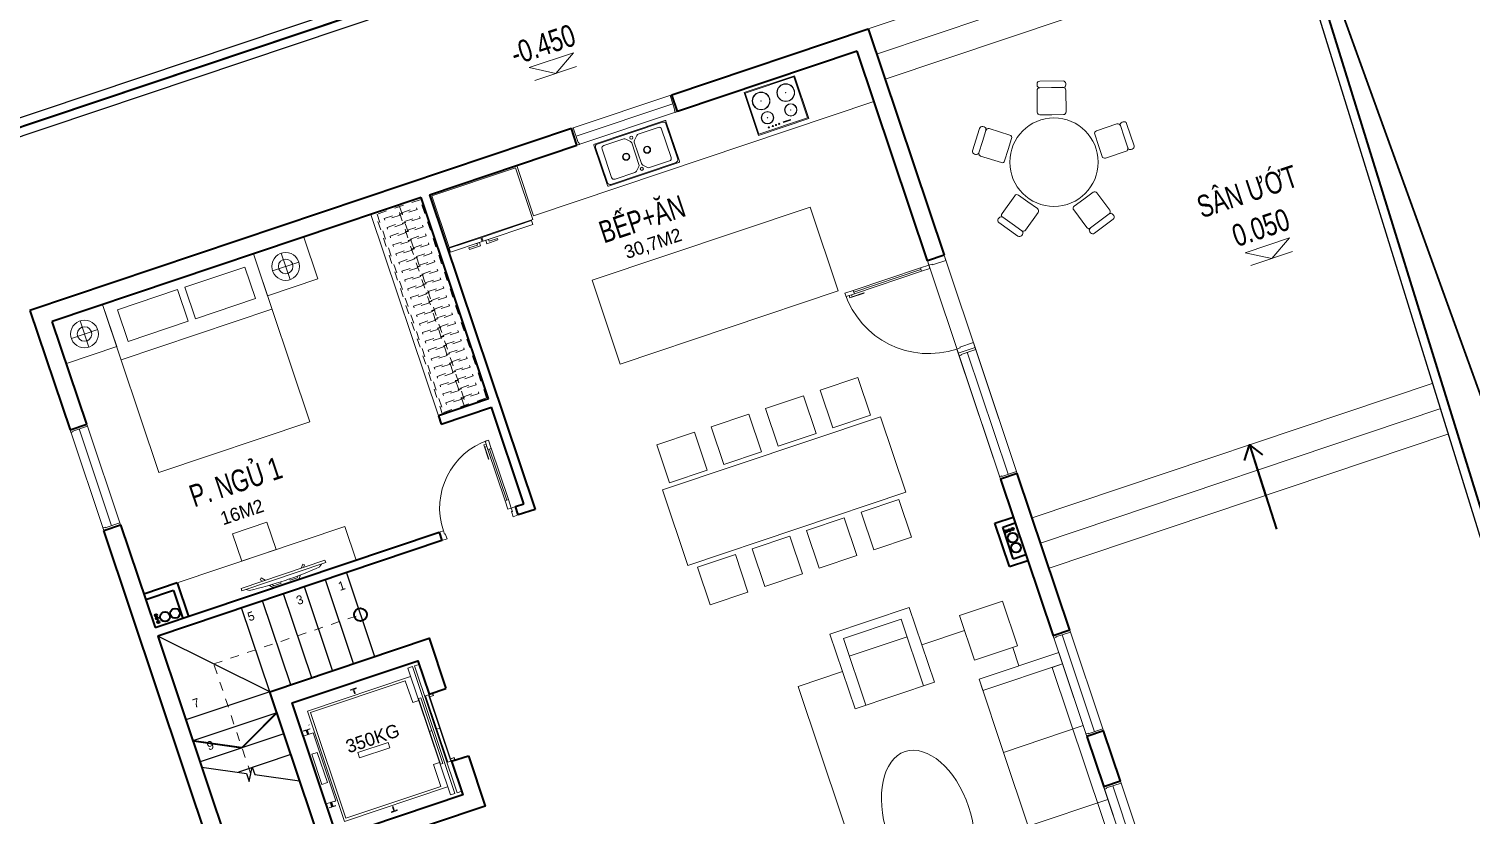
# Model space of a CAD drawing. Header units: metres. Extents: x 551291 to 569219, y 2064429 to 2066248.
# Drawn here: x 552877.7 to 552894.02, y 2065633.35 to 2065642.23 of the extents above; entities that cross this region are included whole.
import ezdxf

# ---------------------------------------------------------------- set-up
doc = ezdxf.new("R2010")
doc.units = ezdxf.units.M
for name, pattern in [('$AUDIT_BAD_LTYPE2', [0]), ('CENTER', [2, 1.25, -0.25, 0.25, -0.25]), ('HIDDEN2', [0.1875, 0.125, -0.0625]), ('X-5M-G-MB PHONGNGU$0$HIDDEN2', [0.1875, 0.125, -0.0625])]:
    doc.linetypes.add(name, pattern=pattern)
doc.layers.get('0').update_dxf_attribs({"linetype": 'CONTINUOUS'})
for name, color, linetype, lineweight in [('-CONCRETE', 1, 'CONTINUOUS', 35), ('-DOOR', 137, 'CONTINUOUS', 9), ('-FURNITURE', 46, 'CONTINUOUS', 9), ('-HATCH', 8, 'CONTINUOUS', 5), ('-KH', 143, 'CONTINUOUS', 13), ('-LINE2', 252, 'CONTINUOUS', 9), ('-TEXT', 7, 'CONTINUOUS', 15), ('-WALL', 4, 'CONTINUOUS', 35), ('0_IW9_HATCH', 8, 'CONTINUOUS', 18), ('CUA', 147, 'CONTINUOUS', 5)]:
    doc.layers.add(name, color=color, linetype=linetype, lineweight=lineweight)
for name, color, linetype in [('ChiaLo', 128, 'CENTER'), ('datOBt', 42, 'CONTINUOUS'), ('loKBT', 42, 'CONTINUOUS'), ('SOLO', 7, 'CONTINUOUS'), ('TEXT25', 2, 'CONTINUOUS'), ('ViaHeS', 32, 'CONTINUOUS')]:
    doc.layers.add(name, color=color, linetype=linetype)
doc.styles.add('1', font='arial.ttf')
doc.styles.add('kieuchuDim', font='arial.ttf', dxfattribs={"width": 0.75})
doc.styles.add('T1', font='', dxfattribs={"height": 200})
doc.styles.get('T1').set_extended_font_data('VNgeometric Light')
doc.dimstyles.new('1-100A3', dxfattribs={"dimscale": 100, "dimtxt": 2, "dimasz": 1.2, "dimexe": 1.8, "dimexo": 0, "dimgap": 0.75, "dimtad": 1, "dimdec": 0, "dimzin": 0, "dimdsep": 46, "dimtxsty": 'kieuchuDim', "dimblk": 'ARCHTICK', "dimcen": 0, "dimdle": 1.8, "dimclrd": 256, "dimclre": 256, "dimclrt": 7, "dimadec": 0, "dimazin": 0, "dimtfac": 0.0001, "dimtdec": 0, "dimtix": 1, "dimtmove": 2, "dimatfit": 3, "dimldrblk": 'ARCHTICK', "dimfxl": 0, "dimtolj": 1, "dimtzin": 0, "dimarcsym": 0})

# ---------------------------------------------------------------- blocks, each defined once
blk = doc.blocks.new('A$Ca351c59e')
at = {"layer": '-FURNITURE'}
for points in [[(200, 1555), (650, 1555), (650, 2005), (200, 2005), (200, 1555)], [(850, 1555), (1300, 1555), (1300, 2005), (850, 2005), (850, 1555)], [(1500, 1555), (1950, 1555), (1950, 2005), (1500, 2005), (1500, 1555)], [(2150, 1555), (2600, 1555), (2600, 2005), (2150, 2005), (2150, 1555)], [(100, 602), (2700, 602), (2700, 1502), (100, 1502), (100, 602)], [(200, 550), (650, 550), (650, 100), (200, 100), (200, 550)], [(850, 550), (1300, 550), (1300, 100), (850, 100), (850, 550)], [(1500, 550), (1950, 550), (1950, 100), (1500, 100), (1500, 550)], [(2150, 550), (2600, 550), (2600, 100), (2150, 100), (2150, 550)]]:
    blk.add_lwpolyline(points, dxfattribs=at)
blk = doc.blocks.new('*U1155')
at = {"ltscale": 10}
for p, q in [((0, 2400), (0, 0)), ((200, 2355), (200, 45)), ((400, 2355), (400, 0)), ((400, 0), (0, 0))]:
    blk.add_line(p, q, dxfattribs=at)
for points in [[(400, 2400), (400, 2355), (50, 2355), (50, 2340), (0, 2340), (0, 2400)], [(400, 0), (400, 45), (50, 45), (50, 60), (0, 60), (0, 0)]]:
    blk.add_lwpolyline(points, close=True, dxfattribs=at)
blk = doc.blocks.new('*U1156')
at = {"ltscale": 10}
for p, q in [((0, 3000), (0, 0)), ((200, 2955), (200, 45)), ((400, 2955), (400, 0)), ((400, 0), (0, 0))]:
    blk.add_line(p, q, dxfattribs=at)
for points in [[(400, 3000), (400, 2955), (50, 2955), (50, 2940), (0, 2940), (0, 3000)], [(400, 0), (400, 45), (50, 45), (50, 60), (0, 60), (0, 0)]]:
    blk.add_lwpolyline(points, close=True, dxfattribs=at)
blk = doc.blocks.new('*U1159')
at = {"linetype": 'X-5M-G-MB PHONGNGU$0$HIDDEN2'}
for points in [[(0, 600), (0, 0), (2618, 0), (2618, 600)], [(2598, 580), (2598, 20), (20, 20), (20, 580)], [(2598, 287), (2598, 313), (20, 313), (20, 287)], [(114, 319), (109, 319), (109, 280), (114, 280)], [(228, 319), (223, 319), (223, 280), (228, 280)], [(342, 319), (337, 319), (337, 280), (342, 280)], [(456, 319), (451, 319), (451, 280), (456, 280)], [(570, 319), (565, 319), (565, 280), (570, 280)], [(684, 319), (679, 319), (679, 280), (684, 280)], [(798, 319), (793, 319), (793, 280), (798, 280)], [(912, 319), (907, 319), (907, 280), (912, 280)], [(1026, 319), (1021, 319), (1021, 280), (1026, 280)], [(1140, 319), (1135, 319), (1135, 280), (1140, 280)], [(1254, 319), (1249, 319), (1249, 280), (1254, 280)], [(1368, 319), (1363, 319), (1363, 280), (1368, 280)], [(1482, 319), (1477, 319), (1477, 280), (1482, 280)], [(1596, 319), (1591, 319), (1591, 280), (1596, 280)], [(1710, 319), (1705, 319), (1705, 280), (1710, 280)], [(1824, 319), (1819, 319), (1819, 280), (1824, 280)], [(1938, 319), (1933, 319), (1933, 280), (1938, 280)], [(2052, 319), (2047, 319), (2047, 280), (2052, 280)], [(2166, 319), (2161, 319), (2161, 280), (2166, 280)], [(2280, 319), (2275, 319), (2275, 280), (2280, 280)], [(2394, 319), (2389, 319), (2389, 280), (2394, 280)], [(2508, 319), (2503, 319), (2503, 280), (2508, 280)]]:
    blk.add_lwpolyline(points, close=True, dxfattribs=at)
for points in [[(122, 313), (122, 515), (100, 515), (100, 313)], [(236, 313), (236, 515), (214, 515), (214, 313)], [(350, 313), (350, 515), (328, 515), (328, 313)], [(464, 313), (464, 515), (442, 515), (442, 313)], [(578, 313), (578, 515), (556, 515), (556, 313)], [(692, 313), (692, 515), (670, 515), (670, 313)], [(806, 313), (806, 515), (784, 515), (784, 313)], [(920, 313), (920, 515), (898, 515), (898, 313)], [(1034, 313), (1034, 515), (1012, 515), (1012, 313)], [(1148, 313), (1148, 515), (1126, 515), (1126, 313)], [(1262, 313), (1262, 515), (1240, 515), (1240, 313)], [(1376, 313), (1376, 515), (1354, 515), (1354, 313)], [(1490, 313), (1490, 515), (1468, 515), (1468, 313)], [(1604, 313), (1604, 515), (1582, 515), (1582, 313)], [(1718, 313), (1718, 515), (1696, 515), (1696, 313)], [(1832, 313), (1832, 515), (1810, 515), (1810, 313)], [(1946, 313), (1946, 515), (1924, 515), (1924, 313)], [(2060, 313), (2060, 515), (2038, 515), (2038, 313)], [(2174, 313), (2174, 515), (2152, 515), (2152, 313)], [(2288, 313), (2288, 515), (2266, 515), (2266, 313)], [(2402, 313), (2402, 515), (2380, 515), (2380, 313)], [(2516, 313), (2516, 515), (2494, 515), (2494, 313)], [(100, 287), (100, 92), (122, 92), (122, 287)], [(214, 287), (214, 92), (236, 92), (236, 287)], [(328, 287), (328, 92), (350, 92), (350, 287)], [(442, 287), (442, 92), (464, 92), (464, 287)], [(556, 287), (556, 92), (578, 92), (578, 287)], [(670, 287), (670, 92), (692, 92), (692, 287)], [(784, 287), (784, 92), (806, 92), (806, 287)], [(898, 287), (898, 92), (920, 92), (920, 287)], [(1012, 287), (1012, 92), (1034, 92), (1034, 287)], [(1126, 287), (1126, 92), (1148, 92), (1148, 287)], [(1240, 287), (1240, 92), (1262, 92), (1262, 287)], [(1354, 287), (1354, 92), (1376, 92), (1376, 287)], [(1468, 287), (1468, 92), (1490, 92), (1490, 287)], [(1582, 287), (1582, 92), (1604, 92), (1604, 287)], [(1696, 287), (1696, 92), (1718, 92), (1718, 287)], [(1810, 287), (1810, 92), (1832, 92), (1832, 287)], [(1924, 287), (1924, 92), (1946, 92), (1946, 287)], [(2038, 287), (2038, 92), (2060, 92), (2060, 287)], [(2152, 287), (2152, 92), (2174, 92), (2174, 287)], [(2266, 287), (2266, 92), (2288, 92), (2288, 287)], [(2380, 287), (2380, 92), (2402, 92), (2402, 287)], [(2494, 287), (2494, 92), (2516, 92), (2516, 287)]]:
    blk.add_lwpolyline(points, dxfattribs=at)
blk = doc.blocks.new('XR.MB.LM123$0$tvi 1')
blk.add_lwpolyline([(29, 0), (29, -1000), (0, -1000), (0, 0)], close=True)
for points in [[(29, -50), (52, -81)], [(-24, -236), (-39, -252)], [(0, -285), (-39, -252)], [(0, -256), (-24, -236)], [(70, -315), (111, -350), (111, -650), (70, -685)], [(89, -446), (89, -360), (71, -345)], [(89, -446), (73, -446)], [(89, -554), (89, -640), (71, -655)], [(89, -554), (73, -554)], [(0, -715), (-39, -748)], [(-24, -764), (-39, -748)], [(0, -744), (-24, -764)], [(29, -950), (52, -919)]]:
    blk.add_lwpolyline(points)
blk.add_arc((-4025, -500), 4099, 354.1311, 5.8689)
blk = doc.blocks.new('A$C14986441')
at = {"ltscale": 3}
for p, q in [((-250, 420), (-250, -420)), ((240, 430), (-240, 430)), ((170, 355), (-170, 355)), ((250, -420), (250, 420)), ((-200, 325), (-200, 87)), ((200, 87), (200, 325)), ((-191, 66), (-149, 24)), ((-128, 15), (128, 15)), ((149, 24), (191, 66)), ((-200, -325), (-200, -87)), ((-191, -66), (-149, -24)), ((-128, -15), (128, -15)), ((149, -24), (191, -66)), ((200, -87), (200, -325)), ((-240, -430), (240, -430)), ((170, -355), (-170, -355))]:
    blk.add_line(p, q, dxfattribs=at)
blk.add_lwpolyline([(240, -390), (240, 390, 0.414214), (210, 420), (-210, 420, 0.414214), (-240, 390), (-240, -390, 0.414214), (-210, -420), (210, -420, 0.414214)], format="xyb", close=True, dxfattribs=at)
for centre, radius in [((0, 125), 40), ((-186, 0), 17.5), ((0, 125), 35), ((185, 0), 17.5), ((0, -125), 40), ((0, -125), 35)]:
    blk.add_circle(centre, radius, dxfattribs=at)
for centre, radius, start, end in [((-240, 420), 10, 90, 180), ((-170, 325), 30, 90, 180), ((170, 325), 30, 0, 90), ((240, 420), 10, 0, 90), ((-170, 87), 30, 180, 225), ((-128, 45), 30, 225, 270), ((128, 45), 30, 270, 315), ((170, 87), 30, 315, 0), ((-170, -87), 30, 135, 180), ((-128, -45), 30, 90, 135), ((128, -45), 30, 45, 90), ((170, -87), 30, 0, 45), ((-170, -325), 30, 180, 270), ((170, -325), 30, 270, 0), ((-240, -420), 10, 180, 270), ((240, -420), 10, 270, 0)]:
    blk.add_arc(centre, radius, start, end, dxfattribs=at)
blk = doc.blocks.new('A$C23F441E4')
at = {"ltscale": 3}
blk.add_lwpolyline([(-300, 0), (-300, -510), (300, -510), (300, 0), (-300, 0)], dxfattribs=at)
for points in [[(-290, -10), (-290, -500), (290, -500), (290, -10)], [(-100, -46), (-15, -46), (-15, -56), (-100, -56)]]:
    blk.add_lwpolyline(points, close=True, dxfattribs=at)
for centre, radius in [((-139, -156), 70), ((-139, -156), 67), ((-139, -156), 2), ((37, -48), 6.6), ((74, -48), 6.6), ((139, -156), 70), ((139, -156), 67), ((112, -48), 6.6), ((139, -156), 2), ((160, -48), 6.6), ((-147, -359), 100), ((-147, -359), 97), ((147, -359), 100), ((147, -359), 97), ((-147, -359), 2), ((147, -359), 2)]:
    blk.add_circle(centre, radius, dxfattribs=at)
blk = doc.blocks.new('A$C55AD6C8F')
at = {"ltscale": 3}
for p, q in [((-670, 624), (-670, 1000)), ((-670, 1000), (-624, 1000)), ((-624, 1000), (-624, 624)), ((0, 1000), (-615, 1000)), ((-615, 1000), (-615, 0)), ((0, 0), (0, 1000)), ((-624, 624), (-670, 624)), ((-670, 613), (-670, 18)), ((-624, 613), (-670, 613)), ((-624, 18), (-624, 613)), ((-670, 18), (-624, 18)), ((-615, 0), (0, 0))]:
    blk.add_line(p, q, dxfattribs=at)
at = {"ltscale": 3, "elevation": 0}
for points in [[(-670, 688), (-670, 657), (-710, 657), (-710, 788), (-691, 788), (-691, 688)], [(-670, 549), (-670, 580), (-710, 580), (-710, 449), (-691, 449), (-691, 549)]]:
    blk.add_lwpolyline(points, close=True, dxfattribs=at)
blk = doc.blocks.new('*U1121')
at = {"ltscale": 10}
for p, q in [((0, 2400), (0, 0)), ((200, 2355), (200, 45)), ((400, 2355), (400, 0)), ((400, 0), (0, 0))]:
    blk.add_line(p, q, dxfattribs=at)
for points in [[(400, 2400), (400, 2355), (50, 2355), (50, 2340), (0, 2340), (0, 2400)], [(400, 0), (400, 45), (50, 45), (50, 60), (0, 60), (0, 0)]]:
    blk.add_lwpolyline(points, close=True, dxfattribs=at)
blk = doc.blocks.new('*U1163')
at = {"linetype": '$AUDIT_BAD_LTYPE2'}
for p, q in [((70, 100), (70, 710)), ((90, 710), (90, 100))]:
    blk.add_line(p, q, dxfattribs=at)
for points in [[(50, 710), (90, 710), (90, 810), (50, 810), (50, 710)], [(50, 713), (50, 100)], [(50, 100), (90, 100), (90, 0), (50, 0), (50, 100)]]:
    blk.add_lwpolyline(points)
for points in [[(118, 605), (118, 774), (90, 774), (90, 746), (113, 746), (113, 605)], [(0, 0), (50, 0), (50, -40), (60, -40), (60, -100), (0, -100)], [(910, 0), (860, 0), (860, -40), (850, -40), (850, -100), (910, -100)]]:
    blk.add_lwpolyline(points, close=True)
at = {"linetype": '$AUDIT_BAD_LTYPE2', "ltscale": 0.3}
blk.add_arc((50, 0), 810, 0, 90, dxfattribs=at)
blk = doc.blocks.new('A$C8a974c9c')
for p, q in [((1750, 2643), (1750, 2957)), ((1593, 2800), (1908, 2800)), ((1343, 2500), (1343, 700)), ((1750, 557), (1750, 243)), ((1593, 400), (1908, 400))]:
    blk.add_line(p, q)
for points in [[(2000, 3100), (1500, 3100), (1500, 2500), (2000, 2500)], [(1891, 2360), (1514, 2360), (1514, 1643), (1891, 1643)], [(1891, 840), (1514, 840), (1514, 1558), (1891, 1558)], [(2000, 100), (1500, 100), (1500, 700), (2000, 700)]]:
    blk.add_lwpolyline(points, close=True)
blk.add_lwpolyline([(2000, 2500), (0, 2500), (0, 700), (2000, 700), (2000, 2500)])
for centre, radius in [((1750, 2800), 157), ((1750, 2800), 82.4), ((1750, 400), 157), ((1750, 400), 82.4)]:
    blk.add_circle(centre, radius)
blk = doc.blocks.new('_ArchTick')
at = {"color": 0, "linetype": 'ByBlock', "const_width": 0.15}
blk.add_lwpolyline([(-0.5, -0.5), (0.5, 0.5)], dxfattribs=at)
blk = doc.blocks.new('A$C9f88419c')
at = {"layer": '-FURNITURE'}
for points in [[(50, 2761), (50, 2631), (1000, 2631), (1000, 2761)], [(50, 2631), (50, 235), (173, 235), (173, 2631)], [(50, 1851), (1000, 1851), (1000, 2631), (50, 2631)], [(50, 971), (1000, 971), (1000, 1851), (50, 1851)], [(1000, 100), (1000, 971), (50, 971), (50, 100)], [(50, 100), (50, 235), (1000, 235), (1000, 100)]]:
    blk.add_lwpolyline(points, close=True, dxfattribs=at)
blk = doc.blocks.new('A$Cb65e9cbc')
at = {"layer": '-FURNITURE'}
for p, q in [((0, 1000), (1062, 1000)), ((0, 1000), (0, 0)), ((1062, 1000), (1062, 0)), ((144, 892), (144, 0)), ((144, 892), (918, 892)), ((918, 892), (918, 0)), ((144, 658), (918, 658)), ((1062, 0), (0, 0))]:
    blk.add_line(p, q, dxfattribs=at)
blk = doc.blocks.new('BG1')
at = {"layer": '-FURNITURE'}
for points in [[(192122, 39978), (191610, 39978), (191610, 39446), (192122, 39446)], [(192122, 35850), (191610, 35850), (191610, 36382), (192122, 36382)]]:
    blk.add_lwpolyline(points, close=True, dxfattribs=at)
for points in [[(192632, 39799), (192122, 39799)], [(193507, 35932), (194108, 35932), (194108, 39799), (193578, 39799)], [(191667, 39446), (191667, 39225)], [(192122, 35932), (192561, 35932)]]:
    blk.add_lwpolyline(points, dxfattribs=at)
at = {"layer": '-FURNITURE', "extrusion": (0, 0, -1)}
blk.add_ellipse((193196, 37898), major_axis=(0, 819), ratio=0.590915, dxfattribs=at)
at = {"layer": '-FURNITURE', "xscale": 0.8910000000000003, "yscale": 0.8910000000000003, "zscale": 0.8910000000000003}
blk.add_blockref('A$Cb65e9cbc', (192632, 39354), dxfattribs=at)
at = {"layer": '-FURNITURE', "xscale": -1, "rotation": 180}
blk.add_blockref('A$C9f88419c', (191142, 39325), dxfattribs=at)
at = {"layer": '-FURNITURE', "xscale": -0.8910000000000003, "yscale": 0.8910000000000003, "zscale": 0.8910000000000003, "rotation": 180}
blk.add_blockref('A$Cb65e9cbc', (192561, 36377), dxfattribs=at)
blk = doc.blocks.new('*U1160')
at = {"linetype": '$AUDIT_BAD_LTYPE2'}
for p, q in [((70, 100), (70, 900)), ((90, 900), (90, 100))]:
    blk.add_line(p, q, dxfattribs=at)
for points in [[(50, 900), (90, 900), (90, 1000), (50, 1000), (50, 900)], [(50, 903), (50, 100)], [(50, 100), (90, 100), (90, 0), (50, 0), (50, 100)]]:
    blk.add_lwpolyline(points)
for points in [[(118, 795), (118, 964), (90, 964), (90, 936), (113, 936), (113, 795)], [(0, 0), (50, 0), (50, -40), (60, -40), (60, -200), (0, -200)], [(1100, 0), (1050, 0), (1050, -40), (1040, -40), (1040, -200), (1100, -200)]]:
    blk.add_lwpolyline(points, close=True)
at = {"linetype": '$AUDIT_BAD_LTYPE2', "ltscale": 0.3}
blk.add_arc((50, 0), 1000, 0, 90, dxfattribs=at)
blk = doc.blocks.new('THANG M 350KG')
at = {"layer": '-CONCRETE'}
for points in [[(1200, -1700), (1800, -1700), (1800, 200), (-200, 200), (-200, -1700), (400, -1700)], [(1200, -1500), (1600, -1500), (1600, 0), (0, 0), (0, -1500), (400, -1500)], [(400, -1500), (400, -1700)], [(1200, -1500), (1200, -1700)]]:
    blk.add_lwpolyline(points, dxfattribs=at)
at = {"layer": '-LINE2', "linetype": 'Continuous', "ltscale": 2}
for p, q in [((142, -134), (1458, -134)), ((142, -1365), (142, -134)), ((170, -161), (1430, -161)), ((170, -1293), (170, -161)), ((299, -101), (296, -101)), ((341, -19), (341, -46)), ((344, -19), (341, -19)), ((341, -98), (341, -71)), ((344, -19), (344, -46)), ((344, -98), (344, -71)), ((389, -51), (349, -51)), ((389, -54), (349, -54)), ((389, -63), (349, -63)), ((389, -66), (349, -66)), ((392, -57), (392, -60)), ((395, -57), (395, -60)), ((1205, -57), (1205, -60)), ((1208, -57), (1208, -60)), ((1211, -51), (1251, -51)), ((1211, -54), (1251, -54)), ((1211, -63), (1251, -63)), ((1211, -66), (1251, -66)), ((1211, -101), (1214, -101)), ((1256, -19), (1259, -19)), ((1256, -19), (1256, -46)), ((1256, -98), (1256, -71)), ((1259, -19), (1259, -46)), ((1259, -98), (1259, -71)), ((1430, -1293), (1430, -161)), ((1458, -1365), (1458, -134)), ((170, -1293), (431, -1293)), ((431, -1365), (431, -1293)), ((1430, -1293), (1168, -1293)), ((1168, -1365), (1168, -1293)), ((1556, -1365), (44, -1365)), ((44, -1419), (44, -1365)), ((1556, -1419), (44, -1419)), ((1556, -1446), (44, -1446)), ((44, -1446), (44, -1500)), ((1195, -1456), (404, -1456)), ((404, -1456), (404, -1492)), ((1191, -1369), (409, -1369)), ((409, -1399), (409, -1369)), ((1191, -1399), (409, -1399)), ((800, -1369), (800, -1399)), ((800, -1456), (800, -1492)), ((1191, -1399), (1191, -1369)), ((1195, -1456), (1195, -1492)), ((1556, -1419), (1556, -1365)), ((1556, -1446), (1556, -1500)), ((44, -1500), (400, -1500)), ((400, -1496), (400, -1504)), ((400, -1496), (431, -1496)), ((400, -1504), (409, -1504)), ((400, -1532), (400, -1541)), ((400, -1532), (409, -1532)), ((400, -1541), (431, -1541)), ((401, -1497), (401, -1503)), ((401, -1497), (430, -1497)), ((401, -1503), (409, -1503)), ((401, -1533), (401, -1539)), ((401, -1533), (409, -1533)), ((401, -1539), (430, -1539)), ((1195, -1492), (404, -1492)), ((409, -1503), (409, -1504)), ((409, -1532), (409, -1533)), ((430, -1497), (430, -1539)), ((1168, -1496), (431, -1496)), ((431, -1496), (431, -1541)), ((1168, -1496), (1168, -1541)), ((1200, -1496), (1168, -1496)), ((1200, -1541), (1168, -1541)), ((1170, -1497), (1170, -1539)), ((1199, -1497), (1170, -1497)), ((1199, -1539), (1170, -1539)), ((1199, -1503), (1191, -1503)), ((1191, -1503), (1191, -1504)), ((1200, -1504), (1191, -1504)), ((1191, -1532), (1191, -1533)), ((1200, -1532), (1191, -1532)), ((1199, -1533), (1191, -1533)), ((1199, -1497), (1199, -1503)), ((1199, -1533), (1199, -1539)), ((1200, -1496), (1200, -1504)), ((1556, -1500), (1200, -1500)), ((1200, -1532), (1200, -1541))]:
    blk.add_line(p, q, dxfattribs=at)
for points in [[(395, 0), (395, -117), (1205, -117), (1205, 0)], [(620, -26), (980, -26), (980, -91), (620, -91)], [(768, -526), (832, -526), (832, -886), (768, -886)]]:
    blk.add_lwpolyline(points, close=True, dxfattribs=at)
for points in [[(98, -710), (124, -710, 0.414214), (125, -709), (125, -706), (125, -702, 0.414214), (124, -701), (98, -701, -0.256978), (94, -704), (82, -704, -0.414214), (79, -701), (76, -675, 0.414214), (74, -672), (69, -672), (69, -706), (69, -739), (74, -739, 0.414214), (76, -737), (79, -710, -0.414214), (82, -707), (94, -707, -0.256978), (98, -710)], [(1502, -710), (1476, -710, -0.414214), (1475, -709), (1475, -706), (1475, -702, -0.414214), (1476, -701), (1502, -701, 0.256978), (1506, -704), (1518, -704, 0.414214), (1521, -701), (1524, -675, -0.414214), (1526, -672), (1531, -672), (1531, -706), (1531, -739), (1526, -739, -0.414214), (1524, -737), (1521, -710, 0.414214), (1518, -707), (1506, -707, 0.256978), (1502, -710)]]:
    blk.add_lwpolyline(points, format="xyb", dxfattribs=at)
for centre, radius, start, end in [((349, -46), 8.46, 180, 270), ((349, -71), 8.46, 90, 180), ((349, -46), 5.58, 180, 270), ((349, -71), 5.58, 90, 180), ((389, -57), 5.58, 0, 90), ((389, -57), 2.7, 0, 90), ((389, -60), 5.58, 270, 0), ((389, -60), 2.7, 270, 0), ((1211, -57), 5.58, 90, 180), ((1211, -60), 5.58, 180, 270), ((1211, -57), 2.7, 90, 180), ((1211, -60), 2.7, 180, 270), ((1251, -46), 5.58, 270, 0), ((1251, -46), 8.46, 270, 0), ((1251, -71), 8.46, 0, 90), ((1251, -71), 5.58, 0, 90)]:
    blk.add_arc(centre, radius, start, end, dxfattribs=at)
blk = doc.blocks.new('TABLE-02')
for p, q in [((86, 858), (86, 858)), ((115, 849), (241, 808)), ((367, 767), (241, 808)), ((362, 775), (362, 775)), ((396, 757), (396, 757)), ((-616, 586), (-694, 479)), ((-625, 583), (-625, 583)), ((-598, 610), (-598, 610)), ((-789, 347), (-789, 347)), ((-772, 371), (-694, 479)), ((843, 183), (843, 183)), ((843, 153), (843, 20)), ((843, -112), (843, 20)), ((843, -142), (843, -142)), ((848, -105), (848, -105)), ((-765, -380), (-765, -380)), ((-748, -405), (-670, -512)), ((-748, -414), (-748, -414)), ((-592, -619), (-670, -512)), ((-574, -643), (-574, -643)), ((154, -836), (280, -795)), ((406, -754), (280, -795)), ((434, -745), (434, -745)), ((125, -845), (125, -845)), ((163, -839), (163, -839))]:
    blk.add_line(p, q)
for points in [[(273, 476, 0.414214), (310, 495), (386, 729, 0.414214), (367, 767, 0.414214), (405, 786), (409, 800, 0.414214), (390, 838), (138, 920, 0.414214), (100, 900), (96, 886, 0.414214), (115, 849, 0.414214), (77, 829), (1, 596, 0.414214), (20, 558), (146, 517)], [(-369, 406, 0.414214), (-375, 448), (-574, 593, 0.414214), (-616, 586, 0.414214), (-622, 628), (-634, 637, 0.414214), (-676, 630), (-832, 415, 0.414214), (-825, 373), (-813, 365, 0.414214), (-772, 371, 0.414214), (-765, 329), (-566, 185, 0.414214), (-524, 192), (-446, 299)], [(537, -112, 0.414214), (567, -142), (813, -142, 0.414214), (843, -112, 0.414214), (873, -142), (887, -142, 0.414214), (917, -112), (917, 153, 0.414214), (887, 183), (873, 183, 0.414214), (843, 153, 0.414214), (813, 183), (567, 183, 0.414214), (537, 153), (537, 20)], [(-500, -225, 0.414214), (-542, -218), (-741, -363, 0.414214), (-748, -405, 0.414214), (-789, -398), (-801, -407, 0.414214), (-808, -448), (-652, -663, 0.414214), (-610, -670), (-598, -661, 0.414214), (-592, -619, 0.414214), (-550, -626), (-351, -481, 0.414214), (-344, -439), (-422, -332)], [(59, -545, 0.414214), (40, -583), (116, -817, 0.414214), (154, -836, 0.414214), (134, -874), (139, -888, 0.414214), (177, -907), (429, -825, 0.414214), (448, -787), (444, -773, 0.414214), (406, -754, 0.414214), (425, -716), (349, -483, 0.414214), (312, -463), (185, -504)]]:
    blk.add_lwpolyline(points, format="xyb", close=True)
blk.add_circle((0, 0), 500)
blk = doc.blocks.new('MAU M2BT')
at = {"layer": '-CONCRETE'}
for centre, radius in [((256, 6029, 0), 13), ((256, 5991, 0), 13), ((256, 5949, 0), 13), ((347, 5980, 0), 55), ((467, 5980, 0), 55), ((9671, 3870, 0), 13), ((9720, 3779, 0), 55), ((9709, 3870, 0), 13), ((9751, 3870, 0), 13), ((9720, 3658, 0), 55)]:
    blk.add_circle(centre, radius, dxfattribs=at)
at = {"layer": '-FURNITURE'}
for p, q in [((4000, 7150), (4000, 9550)), ((5740, 9550), (5740, 8950)), ((9800, 8950), (5740, 8950)), ((4600, 7150), (4000, 7150))]:
    blk.add_line(p, q, dxfattribs=at)
for points in [[(6136, 7050), (6136, 8050), (8736, 8050), (8736, 7050)], [(1370, 6300), (1780, 6300), (1780, 6627), (1370, 6627)], [(600, 5900), (600, 6300), (2600, 6300), (2600, 5900)]]:
    blk.add_lwpolyline(points, close=True, dxfattribs=at)
at = {"layer": '-HATCH'}
for p, q in [((9800, 7050), (9800, 4450)), ((10000, 7050), (10000, 4450))]:
    blk.add_line(p, q, dxfattribs=at)
at = {"layer": '-KH'}
for p, q in [((6241, 10395), (6738, 10395)), ((13750, 5836), (13253, 5836)), ((13750, 5836), (13253, 5836))]:
    blk.add_line(p, q, dxfattribs=at)
for points in [[(6753, 10554), (6226, 10554), (6489, 10395)], [(13238, 5995), (13765, 5995), (13502, 5836)], [(13238, 5995), (13765, 5995), (13502, 5836)]]:
    blk.add_lwpolyline(points, close=True, dxfattribs=at)
at = {"layer": '-KH', "linetype": 'HIDDEN2', "ltscale": 5}
blk.add_lwpolyline([(700, 3983), (700, 5300), (2450, 5300)], dxfattribs=at)
at = {"layer": '-KH'}
for points in [[(6489, 10395), (6489, 10554), (6753, 10554), (6489, 10395)], [(13502, 5836), (13502, 5995), (13238, 5995), (13502, 5836)], [(13502, 5836), (13502, 5995), (13238, 5995), (13502, 5836)]]:
    blk.add_solid(points, dxfattribs=at)
at = {"layer": '-WALL'}
for p, q in [((6459, 9750), (0, 9750)), ((0, 9750), (0, 8325)), ((6459, 9550), (6459, 9750)), ((7659, 9750), (10000, 9750)), ((7659, 9550), (7659, 9750)), ((10000, 9750), (10000, 7050)), ((4600, 9550), (200, 9550)), ((200, 8325), (200, 9550)), ((4600, 7150), (4600, 9550)), ((4700, 9550), (4700, 5800)), ((4700, 9550), (6459, 9550)), ((9800, 9550), (7659, 9550)), ((9800, 7050), (9800, 9550)), ((0, 8325), (200, 8325)), ((0, 1350), (0, 7125)), ((0, 7125), (200, 7125)), ((200, 7125), (200, 5900)), ((4600, 7150), (4000, 7150)), ((4000, 7150), (4000, 7050)), ((4000, 7050), (4600, 7050)), ((4600, 5900), (4600, 7050)), ((10000, 7050), (9800, 7050)), ((600, 6300), (200, 6300)), ((530, 6230), (200, 6230)), ((200, 6230), (200, 5900)), ((530, 6230), (530, 5900)), ((600, 6300), (600, 5900)), ((200, 5900), (3590, 5900)), ((3590, 5900), (3590, 5800)), ((4500, 5800), (4500, 5900)), ((4500, 5900), (4600, 5900)), ((3590, 5800), (200, 5800)), ((200, 5800), (200, 1800)), ((4700, 5800), (4500, 5800)), ((10000, 4450), (9800, 4450)), ((9800, 4450), (9800, 2581)), ((10000, 2581), (10000, 4450)), ((9580, 3480), (9580, 3996)), ((9580, 3996), (9800, 3996)), ((9650, 3550), (9650, 3926)), ((9650, 3926), (9800, 3926)), ((9580, 3480), (9800, 3480)), ((9650, 3550), (9800, 3550)), ((10000, 2581), (9800, 2581)), ((9800, 1381), (9800, 781)), ((10000, 1381), (9800, 1381)), ((10000, 781), (10000, 1381)), ((10000, 781), (9800, 781))]:
    blk.add_line(p, q, dxfattribs=at)
blk.add_lwpolyline([(-2200, 11750), (15059, 11750), (14710, -3251), (9593, -8250), (-2200, -8250)], close=True, dxfattribs=at)
at = {"layer": '-WALL', "const_width": 20}
blk.add_lwpolyline([(200, 4550), (700, 4300), (1200, 4550)], dxfattribs=at)
at = {"layer": '-WALL'}
blk.add_circle((2450, 5300), 72.3, dxfattribs=at)
at = {"layer": '0_IW9_HATCH'}
for p, q in [((10000, 9750), (14912, 9750)), ((14768, 3550), (14912, 9760)), ((10000, 9450), (14912, 9450)), ((10000, 9150), (14912, 9150)), ((10000, 3920), (14782, 3920)), ((10000, 3620), (14775, 3620)), ((10000, 3320), (14768, 3320))]:
    blk.add_line(p, q, dxfattribs=at)
at = {"layer": 'SOLO'}
for p, q in [((1200, 4800), (1200, 5800)), ((1450, 4800), (1450, 5800)), ((1700, 4800), (1700, 5800)), ((1950, 4800), (1950, 5800)), ((2200, 4800), (2200, 5800)), ((2450, 5800), (2450, 4800)), ((1200, 4800), (200, 4800)), ((1200, 4550), (200, 4550)), ((1200, 4300), (200, 4300)), ((1200, 4050), (576, 4050))]:
    blk.add_line(p, q, dxfattribs=at)
for points in [[(200, -8150), (-2100, -8150), (-2100, 11650), (14956, 11650), (14611, -3208), (9655, -8050), (8400, -8050), (8400, -8250)], [(1200, 4800), (200, 5800)], [(200, 4238), (658, 4009), (658, 3912), (742, 4056), (742, 3967), (1200, 3738)]]:
    blk.add_lwpolyline(points, dxfattribs=at)
at = {"layer": '-DOOR', "yscale": 0.5000000000000001, "zscale": 0.5000000000000001}
for name, p, xscale, rotation in [('*U1121', (7659, 9550), 0.5000000000000001, 90), ('*U1155', (9800, 2581), -0.5000000000000001, 180)]:
    blk.add_blockref(name, p, dxfattribs=dict(at, xscale=xscale, rotation=rotation))
at = {"layer": '-DOOR', "xscale": 0.5000000000000001, "yscale": 0.5000000000000001, "zscale": 0.5000000000000001}
for name, p in [('*U1121', (0, 7125)), ('*U1156', (9800, 4450)), ('*U1155', (9800, -419))]:
    blk.add_blockref(name, p, dxfattribs=at)
at = {"layer": '-DOOR', "xscale": -1, "rotation": 90}
blk.add_blockref('*U1160', (9800, 7050), dxfattribs=at)
at = {"layer": '-FURNITURE', "xscale": -1}
for name, p, rotation in [('A$C8a974c9c', (100, 7550), 269.9999999999607), ('A$C14986441', (7070, 9250), 90)]:
    blk.add_blockref(name, p, dxfattribs=dict(at, rotation=rotation))
at = {"layer": '-FURNITURE', "extrusion": (0, 0, -1), "xscale": 0.916666666665974, "yscale": 0.916666666665974, "zscale": -0.916666666665974, "rotation": 270}
blk.add_blockref('*U1159', (-4600, 9550), dxfattribs=at)
at = {"layer": '-FURNITURE'}
for name, p, rotation in [('A$C55AD6C8F', (5720, 9530), 90.00000000000001), ('A$C23F441E4', (8740, 9004), 180)]:
    blk.add_blockref(name, p, dxfattribs=dict(at, rotation=rotation))
blk.add_blockref('TABLE-02', (11513, 7653), dxfattribs=at)
at = {"layer": '-FURNITURE', "extrusion": (0, 0, -1), "xscale": -1, "rotation": 90.00368972240832}
blk.add_blockref('XR.MB.LM123$0$tvi 1', (-2265, 6011), dxfattribs=at)
at = {"layer": '-FURNITURE', "xscale": -1}
blk.add_blockref('BG1', (200992, -36844), dxfattribs=at)
at = {"layer": '-WALL'}
blk.add_blockref('A$Ca351c59e', (6036, 4047), dxfattribs=at)
at = {"layer": '-WALL', "xscale": -1, "rotation": 90}
blk.add_blockref('THANG M 350KG', (1400, 4600), dxfattribs=at)
at = {"layer": 'CUA', "xscale": -1, "rotation": 9.901839348458452e-09}
blk.add_blockref('*U1163', (4500, 5900), dxfattribs=at)
at = {"layer": '-TEXT', "style": '1', "width": 0.75}
for s, p in [('-0.450', (6085, 10628)), ('0.050', (13168, 6084))]:
    blk.add_text(s, height=250, dxfattribs=at).set_placement(p)
at = {"layer": '-TEXT', "color": 2, "width": 0.75}
for s, p in [('BẾP+ĂN', (6394, 8400)), ('P. NGỦ 1', (1053, 7047)), ('SÂN ƯỚT', (12896, 6518))]:
    blk.add_text(s, height=250, dxfattribs=at).set_placement(p)
at = {"layer": '-TEXT', "style": 'T1'}
for s, p in [('5', (1233, 5627)), ('3', (1815, 5627)), ('1', (2315, 5627)), ('7', (332, 4896)), ('9', (332, 4390))]:
    blk.add_text(s, height=100, rotation=0, dxfattribs=at).set_placement(p)
at = {"layer": 'TEXT25', "style": 'T1'}
for s, rotation, p in [('30,7M2', 360, (6586, 8151)), ('16M2', 360, (1297, 6751)), ('350KG', 0, (1823, 3856))]:
    blk.add_text(s, height=150, rotation=rotation, dxfattribs=at).set_placement(p)
at = {"layer": '-KH', "ltscale": 15}
blk.add_leader([(12591, 3920), (12584, 3320)], dimstyle='1-100A3', override={"dimasz": 1.5, "dimtad": 0, "dimldrblk": 'Open90'}, dxfattribs=at)

msp = doc.modelspace()

# ---------------------------------------------------------------- linework, layer by layer
at = {"layer": 'ChiaLo', "ltscale": 5}
msp.add_lwpolyline([(552891.357, 2065645.741), (552715.974, 2065586.883)], dxfattribs=at)
at = {"layer": 'datOBt'}
msp.add_lwpolyline([(552726.182, 2065569.212), (552720.076, 2065572.431), (552711.871, 2065601.334), (552715.246, 2065607.735), (552879.813, 2065662.962), (552886.254, 2065659.851), (552896.461, 2065631.63), (552893.421, 2065625.337)], close=True, dxfattribs=at)
at = {"layer": 'loKBT'}
for points in [[(552886.254, 2065659.851), (552879.813, 2065662.962), (552868.632, 2065659.21), (552874.995, 2065640.25), (552891.357, 2065645.741)], [(552891.357, 2065645.741), (552874.995, 2065640.25), (552881.359, 2065621.289), (552893.421, 2065625.337), (552896.461, 2065631.63)]]:
    msp.add_lwpolyline(points, close=True, dxfattribs=at)
at = {"layer": 'ViaHeS'}
msp.add_lwpolyline([(552726.182, 2065569.212), (552720.076, 2065572.431), (552711.871, 2065601.334), (552715.246, 2065607.735), (552879.813, 2065662.962), (552886.254, 2065659.851), (552896.461, 2065631.63), (552893.421, 2065625.337)], close=True, dxfattribs=at)

# ---------------------------------------------------------------- next in the draw order: block references
at = {"layer": '-WALL', "xscale": 0.001, "yscale": 0.001, "zscale": 0.001, "rotation": 18.55149972030994}
msp.add_blockref('MAU M2BT', (552880.819, 2065629.81), dxfattribs=at)

# ---------------------------------------------------------------- next in the draw order: block references
at = {"layer": '-WALL', "xscale": -0.001, "yscale": 0.001, "zscale": 0.001, "rotation": 198.5514996335756}
msp.add_blockref('MAU M2BT', (552873.343, 2065652.089), dxfattribs=at)

doc.saveas('drawing.dxf')
